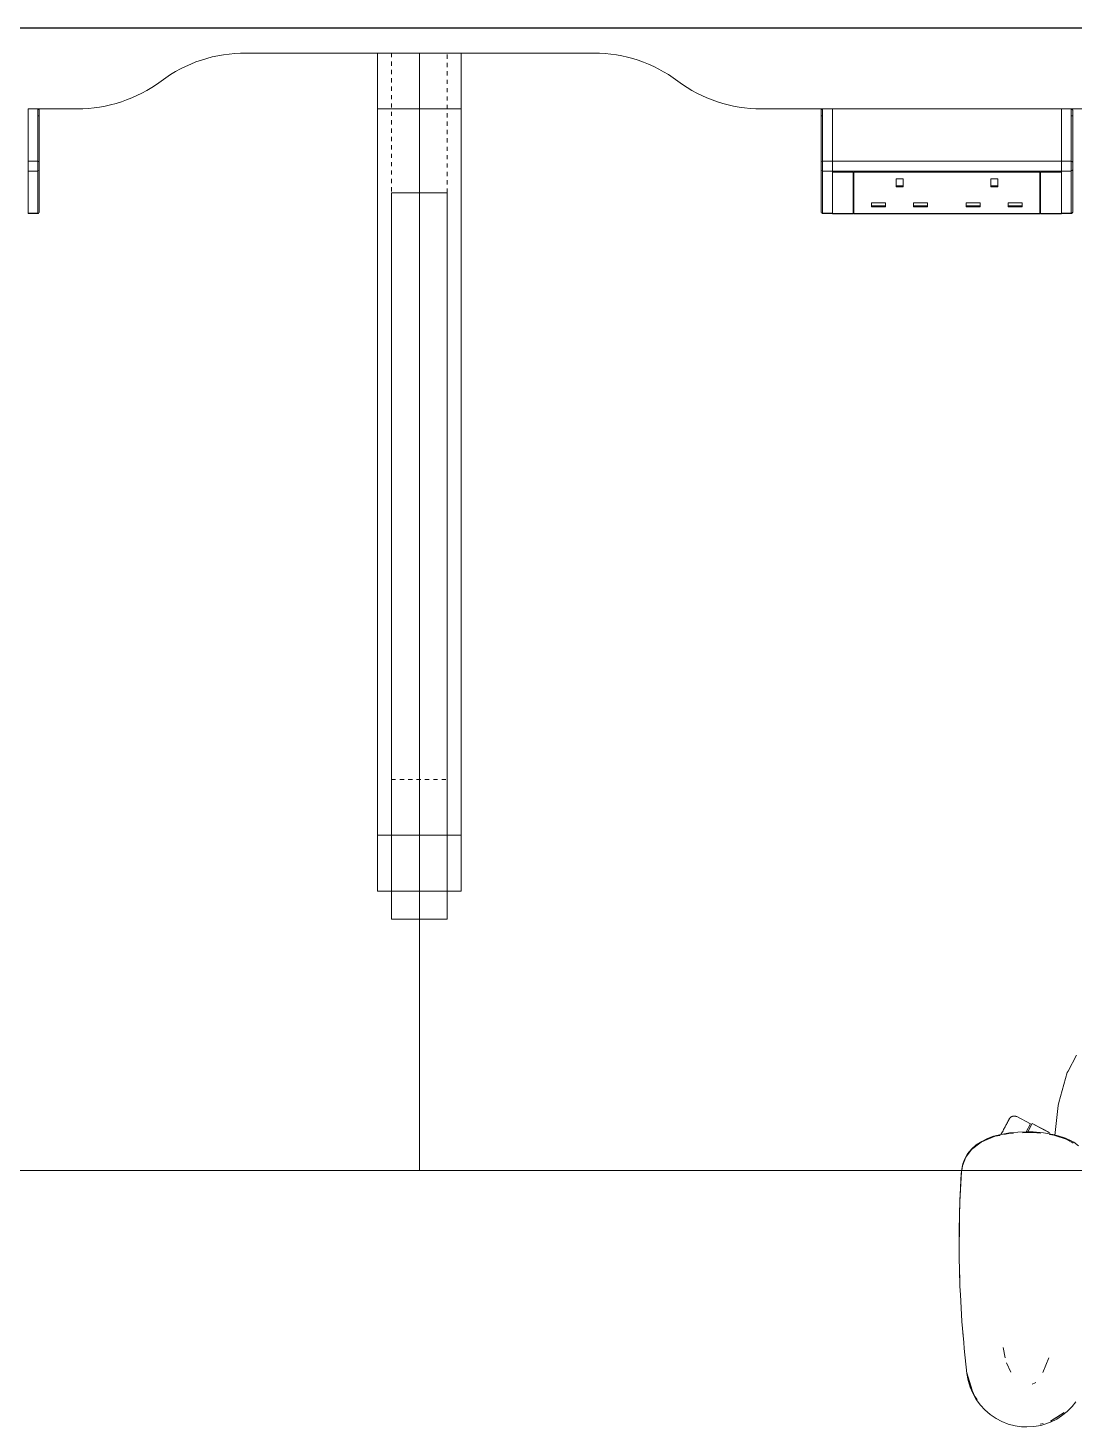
# Model space of a CAD drawing. Header units: millimetres. Extents: x 155927 to 317870, y -36033 to 97293.
# Drawn here: x 174482 to 175231, y 20004 to 21006 of the extents above; entities that cross this region are included whole.
import ezdxf

# ---------------------------------------------------------------- set-up
doc = ezdxf.new("R2010")
doc.units = ezdxf.units.MM
doc.header["$MEASUREMENT"] = 0
doc.linetypes.add('Dash', pattern=[6, 3, -3])
for name, color, linetype, lineweight in [('G-IMPT', 8, 'CONTINUOUS', 9), ('I-FURN', 8, 'CONTINUOUS', 9), ('I-FURN-HDLN', 8, 'Dash', 9), ('I-WALL', 7, 'CONTINUOUS', 9)]:
    doc.layers.add(name, color=color, linetype=linetype, lineweight=lineweight)

msp = doc.modelspace()

# ---------------------------------------------------------------- linework, layer by layer
at = {"layer": 'G-IMPT'}
for p, q in [((175226.5, 20258.7), (175232.6, 20270)), ((175219.9, 20236.3), (175225.9, 20257.6)), ((175225.9, 20257.6), (175226.5, 20258.7)), ((175219.9, 20236.3), (175219.3, 20234)), ((175216.9, 20212.7), (175219.3, 20234)), ((175157.4, 20202.6), (175164.2, 20207.8)), ((175160.6, 20205.8), (175157.6, 20203.1)), ((175164.7, 20208.4), (175160.6, 20205.8)), ((175164.2, 20207.8), (175168.5, 20209.7)), ((175164.7, 20208.4), (175168.7, 20210.4)), ((175174.2, 20212), (175168.5, 20209.7)), ((175173.1, 20212), (175168.7, 20210.4)), ((175173.1, 20212), (175178.5, 20213.4)), ((175174.2, 20212), (175177.6, 20212.7)), ((175184.5, 20214.4), (175178.5, 20213.4)), ((175180.4, 20213.3), (175184.1, 20214)), ((175184.1, 20214), (175187.3, 20214.2)), ((175184.5, 20214.4), (175190.6, 20215)), ((175197, 20215.2), (175190.6, 20215)), ((175193.9, 20214.6), (175197, 20214.8)), ((175201.5, 20215.1), (175197, 20215.2)), ((175204.1, 20214.6), (175197, 20214.8)), ((175201.5, 20215.1), (175208.8, 20214.5)), ((175204.1, 20214.6), (175206.9, 20214.2)), ((175215.5, 20213.4), (175208.8, 20214.5)), ((175213.1, 20213.3), (175216.4, 20212.9)), ((175219.5, 20212.4), (175215.5, 20213.4)), ((175216.4, 20212.9), (175225.8, 20209.8)), ((175219.5, 20212.4), (175224.6, 20210.7)), ((175224.6, 20210.7), (175229.2, 20208.5)), ((175225.8, 20209.8), (175228.2, 20208.4)), ((175228.7, 20208.1), (175230.1, 20207.2)), ((175229.2, 20208.5), (175230.6, 20207.7)), ((175234, 20205.2), (175230.6, 20207.7)), ((175150.8, 20190.8), (175153.2, 20197)), ((175152.5, 20195.9), (175151.1, 20192.3)), ((175152.5, 20195.9), (175154.5, 20199.4)), ((175153.2, 20197), (175157.4, 20202.6)), ((175154.5, 20199.4), (175157.6, 20203.1)), ((175149, 20166.3), (175150.1, 20186.9)), ((175149, 20165.1), (175150.1, 20186.9)), ((175150.1, 20186.9), (175150, 20185.3)), ((175150.1, 20186.9), (175150.3, 20188.6)), ((175150.8, 20191), (175150.3, 20188.6)), ((175150.8, 20190.8), (175150.3, 20187.6)), ((175150.8, 20191), (175151.1, 20192.3)), ((175149, 20165.1), (175150, 20185.3)), ((175148.5, 20144.9), (175149, 20166.3)), ((175148.7, 20154.8), (175149, 20166.3)), ((175149, 20166.3), (175149, 20165.1)), ((175148.5, 20144.9), (175149, 20165.1)), ((175148.5, 20144.9), (175148.7, 20154.8)), ((175148.7, 20154.8), (175148.5, 20135.6)), ((175148.5, 20147), (175148.6, 20149.2)), ((175148.6, 20144.9), (175148.5, 20147)), ((175148.6, 20124.8), (175148.7, 20154.8)), ((175148.6, 20124.8), (175148.5, 20144.9)), ((175148.6, 20124.8), (175148.5, 20135.6)), ((175148.6, 20124.8), (175148.7, 20116.3)), ((175149.1, 20104.6), (175148.7, 20116.3)), ((175148.9, 20111.4), (175148.9, 20112.9)), ((175149, 20109.5), (175148.9, 20111.4)), ((175149.1, 20104.6), (175149.4, 20098.6)), ((175150.2, 20084.4), (175149.4, 20098.6)), ((175150.5, 20079.3), (175150.2, 20084.4)), ((175150.5, 20079.3), (175151.8, 20064.3)), ((175151.2, 20071.1), (175151.3, 20069.5)), ((175151.8, 20064.3), (175152.1, 20060.1)), ((175152.1, 20060.1), (175154, 20042.2)), ((175180, 20060.9), (175181.5, 20053.5)), ((175185.6, 20043.1), (175182.3, 20049.9)), ((175212.7, 20053.4), (175208.5, 20043)), ((175154, 20042.7), (175157.8, 20030.3)), ((175154, 20042.7), (175154.9, 20039.4)), ((175154, 20042.2), (175154.9, 20037.2)), ((175156.1, 20033.8), (175154.1, 20042.2)), ((175157.8, 20030.3), (175154.9, 20039.4)), ((175156.4, 20032.3), (175154.9, 20037.2)), ((175200.8, 20034.5), (175203, 20035.5)), ((175203, 20035.5), (175203.5, 20035.8)), ((175156.1, 20033.8), (175159.8, 20025.7)), ((175158.2, 20028.1), (175156.4, 20032.3)), ((175158.2, 20028.1), (175160.7, 20023.6)), ((175161.4, 20023.6), (175159.8, 20025.7)), ((175163.7, 20019.5), (175160.7, 20023.6)), ((175163.7, 20019.5), (175166.9, 20016.1)), ((175170.7, 20012.8), (175166.9, 20016.1)), ((175225.9, 20015), (175229.4, 20018.6)), ((175229.4, 20018.6), (175232.1, 20021.9)), ((175174.9, 20010), (175170.7, 20012.8)), ((175174.9, 20010), (175179, 20007.8)), ((175179, 20007.8), (175183.7, 20005.9)), ((175188.6, 20004.7), (175183.7, 20005.9)), ((175208.6, 20006.4), (175206.6, 20005.8)), ((175206.9, 20005), (175209.1, 20005.6)), ((175213.8, 20007.3), (175209.1, 20005.6)), ((175213.8, 20008), (175223.7, 20014.3)), ((175213.8, 20008), (175217.4, 20010.1)), ((175213.8, 20007.3), (175218.4, 20009.5)), ((175217.4, 20010.1), (175223.7, 20014.3)), ((175218.4, 20009.5), (175221.9, 20011.8)), ((175225.9, 20015), (175221.9, 20011.8)), ((175188.6, 20004.7), (175193.1, 20004)), ((175197, 20003.9), (175193.1, 20004)), ((175197, 20003.9), (175202, 20004.2)), ((175202, 20004.2), (175206.9, 20005))]:
    msp.add_line(p, q, dxfattribs=at)
at = {"layer": 'I-FURN'}
for p, q in [((174762, 20987.6), (174638.1, 20987.6)), ((174638.1, 20987.6), (174762, 20987.6)), ((174732, 20387.6), (174732, 20987.6)), ((174732, 20987.6), (174732, 20947.6)), ((174732, 20987.6), (174792, 20987.6)), ((174732, 20987.6), (174792, 20987.6)), ((174762, 20187.6), (174762, 20987.6)), ((174762, 20987.6), (174762, 20187.6)), ((174887, 20987.6), (174762, 20987.6)), ((174762, 20987.6), (174762, 20187.6)), ((174762, 20187.6), (174762, 20987.6)), ((174762, 20987.6), (174887, 20987.6)), ((174792, 20947.6), (174792, 20987.6)), ((174792, 20987.6), (174792, 20387.6)), ((174481.8, 20947.6), (174488.8, 20947.6)), ((174488.8, 20947.6), (174481.8, 20947.6)), ((174481.8, 20910.2), (174481.8, 20947.6)), ((174517, 20947.6), (174488.8, 20947.6)), ((174488.8, 20947.6), (174517, 20947.6)), ((174488.8, 20910.2), (174488.8, 20947.6)), ((174732, 20947.6), (174732, 20427.6)), ((174732, 20947.6), (174792, 20947.6)), ((174732, 20947.6), (174792, 20947.6)), ((174792, 20427.6), (174792, 20947.6)), ((175050.7, 20947.6), (175007, 20947.6)), ((175007, 20947.6), (175050.7, 20947.6)), ((175050.7, 20947.6), (175057.7, 20947.6)), ((175050.7, 20947.6), (175050.7, 20910.2)), ((175050.7, 20947.6), (175057.7, 20947.6)), ((175057.7, 20947.6), (175057.7, 20910.2)), ((175057.8, 20947.6), (175221.7, 20947.6)), ((175221.7, 20947.6), (175057.8, 20947.6)), ((175057.8, 20910.2), (175057.8, 20947.6)), ((175221.7, 20947.6), (175221.7, 20910.2)), ((175221.8, 20947.6), (175228.8, 20947.6)), ((175228.8, 20947.6), (175221.8, 20947.6)), ((175221.8, 20910.2), (175221.8, 20947.6)), ((175917, 20947.6), (175228.8, 20947.6)), ((175228.8, 20947.6), (175917, 20947.6)), ((175228.8, 20910.2), (175228.8, 20947.6)), ((174489.8, 20942.6), (174488.8, 20942.6)), ((174489.8, 20942.6), (174489.8, 20946.6)), ((174489.8, 20946.6), (174489.8, 20909.6)), ((174489.8, 20904.1), (174489.8, 20942.6)), ((175049.7, 20946.6), (175049.7, 20946.6)), ((175049.7, 20909.6), (175049.7, 20946.6)), ((175049.7, 20946.6), (175049.7, 20942.6)), ((175050.7, 20942.6), (175049.7, 20942.6)), ((175049.7, 20942.6), (175049.7, 20904.1)), ((175229.8, 20942.6), (175228.8, 20942.6)), ((175229.8, 20942.6), (175229.8, 20946.6)), ((175229.8, 20946.6), (175229.8, 20909.6)), ((175229.8, 20904.1), (175229.8, 20942.6)), ((174488.8, 20910.2), (174481.8, 20910.2)), ((174481.8, 20903.2), (174481.8, 20910.2)), ((174488.8, 20903.2), (174488.8, 20910.2)), ((174489.8, 20909.6), (174489.8, 20904.1)), ((175049.7, 20904.1), (175049.7, 20909.6)), ((175050.7, 20910.2), (175050.7, 20903.2)), ((175050.7, 20910.2), (175057.7, 20910.2)), ((175057.7, 20910.2), (175057.7, 20903.2)), ((175221.7, 20910.2), (175057.8, 20910.2)), ((175057.8, 20903.2), (175057.8, 20910.2)), ((175221.7, 20910.2), (175221.7, 20903.2)), ((175228.8, 20910.2), (175221.8, 20910.2)), ((175221.8, 20903.2), (175221.8, 20910.2)), ((175228.8, 20903.2), (175228.8, 20910.2)), ((175229.8, 20909.6), (175229.8, 20904.1)), ((174488.8, 20903.2), (174481.8, 20903.2)), ((174481.8, 20873), (174481.8, 20903.2)), ((174488.8, 20873), (174488.8, 20903.2)), ((174489.8, 20904.1), (174489.8, 20873.8)), ((174489.8, 20904.1), (174489.8, 20873.8)), ((175049.7, 20873.8), (175049.7, 20904.1)), ((175049.7, 20873.8), (175049.7, 20904.1)), ((175050.7, 20903.2), (175050.7, 20873)), ((175050.7, 20903.2), (175057.7, 20903.2)), ((175057.7, 20902.4), (175057.7, 20904.9)), ((175057.7, 20903.2), (175057.7, 20873)), ((175072.7, 20902.4), (175057.7, 20902.4)), ((175057.7, 20902.4), (175057.7, 20872.6)), ((175221.7, 20903.2), (175057.8, 20903.2)), ((175057.8, 20903.2), (175057.8, 20902.6)), ((175057.8, 20902.6), (175072.7, 20902.6)), ((175072.7, 20872.6), (175072.7, 20902.4)), ((175073.2, 20902.6), (175206.2, 20902.6)), ((175206.2, 20902.4), (175073.2, 20902.4)), ((175073.2, 20872.6), (175073.2, 20902.4)), ((175103.3, 20891.9), (175103.3, 20897.7)), ((175108.3, 20897.7), (175103.3, 20897.7)), ((175108.3, 20891.9), (175108.3, 20897.7)), ((175171.1, 20897.7), (175176.1, 20897.7)), ((175171.1, 20891.9), (175171.1, 20897.7)), ((175176.1, 20897.7), (175176.1, 20891.9)), ((175206.2, 20872.6), (175206.2, 20902.4)), ((175206.7, 20902.6), (175221.7, 20902.6)), ((175221.7, 20902.4), (175206.7, 20902.4)), ((175206.7, 20902.4), (175206.7, 20872.6)), ((175221.7, 20902.6), (175221.7, 20903.2)), ((175221.7, 20872.6), (175221.7, 20902.4)), ((175228.8, 20903.2), (175221.8, 20903.2)), ((175221.8, 20873), (175221.8, 20903.2)), ((175228.8, 20873), (175228.8, 20903.2)), ((175229.8, 20904.1), (175229.8, 20873.8)), ((175229.8, 20904.1), (175229.8, 20873.8)), ((174742, 20887.6), (174742, 20387.6)), ((174782, 20887.6), (174742, 20887.6)), ((174782, 20387.6), (174782, 20887.6)), ((175108.3, 20892.7), (175103.3, 20892.7)), ((175108.3, 20891.9), (175103.3, 20891.9)), ((175176.1, 20892.7), (175171.1, 20892.7)), ((175176.1, 20891.9), (175171.1, 20891.9)), ((175085.8, 20877.6), (175085.8, 20880.5)), ((175095.8, 20880.5), (175085.8, 20880.5)), ((175095.8, 20878.3), (175085.8, 20878.3)), ((175095.8, 20877.6), (175085.8, 20877.6)), ((175095.8, 20877.6), (175095.8, 20880.5)), ((175115.8, 20877.6), (175115.8, 20880.5)), ((175125.8, 20880.5), (175115.8, 20880.5)), ((175125.8, 20878.3), (175115.8, 20878.3)), ((175125.8, 20877.6), (175115.8, 20877.6)), ((175125.8, 20877.6), (175125.8, 20880.5)), ((175153.6, 20877.6), (175153.6, 20880.5)), ((175163.6, 20880.5), (175153.6, 20880.5)), ((175163.6, 20878.3), (175153.6, 20878.3)), ((175163.6, 20877.6), (175153.6, 20877.6)), ((175163.6, 20877.6), (175163.6, 20880.5)), ((175183.6, 20877.6), (175183.6, 20880.5)), ((175193.6, 20880.5), (175183.6, 20880.5)), ((175193.6, 20878.3), (175183.6, 20878.3)), ((175193.6, 20877.6), (175183.6, 20877.6)), ((175193.6, 20877.6), (175193.6, 20880.5)), ((174488.8, 20873), (174481.8, 20873)), ((174481.8, 20872.8), (174481.8, 20873)), ((174488.8, 20872.8), (174481.8, 20872.8)), ((174488.8, 20872.8), (174481.8, 20872.8)), ((174481.8, 20872.8), (174488.8, 20872.8)), ((174488.8, 20872.8), (174488.8, 20873)), ((174489.5, 20873.1), (174489.6, 20873.1)), ((175049.9, 20873.1), (175049.9, 20873.1)), ((175050.7, 20873), (175050.7, 20872.8)), ((175050.7, 20873), (175057.7, 20873)), ((175057.7, 20872.8), (175050.7, 20872.8)), ((175057.7, 20872.8), (175050.7, 20872.8)), ((175057.7, 20872.8), (175050.7, 20872.8)), ((175057.7, 20873), (175057.7, 20872.8)), ((175057.7, 20872.6), (175072.7, 20872.6)), ((175221.7, 20872.8), (175057.8, 20872.8)), ((175072.7, 20873), (175073.2, 20873)), ((175073.2, 20872.6), (175206.2, 20872.6)), ((175206.2, 20873), (175206.7, 20873)), ((175206.7, 20872.6), (175221.7, 20872.6)), ((175228.8, 20873), (175221.8, 20873)), ((175221.8, 20872.8), (175221.8, 20873)), ((175228.8, 20872.8), (175221.8, 20872.8)), ((175228.8, 20872.8), (175221.8, 20872.8)), ((175221.8, 20872.8), (175228.8, 20872.8)), ((175228.8, 20872.8), (175228.8, 20873)), ((175229.5, 20873.1), (175229.6, 20873.1)), ((174732, 20427.6), (174732, 20387.6)), ((174732, 20427.6), (174742, 20427.6)), ((174732, 20427.6), (174792, 20427.6)), ((174782, 20427.6), (174792, 20427.6)), ((174792, 20387.6), (174792, 20427.6)), ((174732, 20387.6), (174742, 20387.6)), ((174792, 20387.6), (174732, 20387.6)), ((174742, 20387.6), (174742, 20367.6)), ((174782, 20387.6), (174792, 20387.6)), ((174782, 20367.6), (174782, 20387.6)), ((174742, 20367.6), (174782, 20367.6)), ((175185.1, 20225.4), (175185.3, 20225.5)), ((175185.3, 20225.5), (175185.4, 20225.6)), ((175185.4, 20225.6), (175185.5, 20225.7)), ((175185.5, 20225.7), (175185.6, 20225.8)), ((175185.6, 20225.8), (175185.8, 20225.9)), ((175185.8, 20225.9), (175185.9, 20226)), ((175185.9, 20226), (175186, 20226.1)), ((175186, 20226.1), (175186.2, 20226.1)), ((175186.2, 20226.1), (175186.3, 20226.2)), ((175186.3, 20226.2), (175186.5, 20226.3)), ((175186.5, 20226.3), (175186.6, 20226.3)), ((175186.6, 20226.3), (175186.8, 20226.4)), ((175186.8, 20226.4), (175187, 20226.4)), ((175187, 20226.4), (175187.1, 20226.4)), ((175187.1, 20226.4), (175187.3, 20226.5)), ((175187.3, 20226.5), (175187.4, 20226.5)), ((175187.4, 20226.5), (175187.6, 20226.5)), ((175187.6, 20226.5), (175187.7, 20226.5)), ((175187.7, 20226.5), (175187.9, 20226.5)), ((175187.9, 20226.5), (175188.1, 20226.5)), ((175188.1, 20226.5), (175188.2, 20226.5)), ((175188.2, 20226.5), (175188.4, 20226.5)), ((175188.4, 20226.5), (175188.6, 20226.5)), ((175188.6, 20226.5), (175188.7, 20226.4)), ((175188.7, 20226.4), (175188.9, 20226.4)), ((175188.9, 20226.4), (175189, 20226.4)), ((175189, 20226.4), (175189.2, 20226.3)), ((175189.2, 20226.3), (175189.3, 20226.3)), ((175189.3, 20226.3), (175189.5, 20226.2)), ((175189.5, 20226.2), (175189.6, 20226.1)), ((175189.6, 20226.1), (175189.8, 20226.1)), ((175199.5, 20220.9), (175189.8, 20226.1)), ((175189.8, 20226.1), (175189.8, 20226.1)), ((175179.9, 20216), (175179.5, 20215.3)), ((175180.3, 20216.8), (175179.9, 20216)), ((175180.7, 20217.5), (175180.3, 20216.8)), ((175181, 20218.1), (175180.7, 20217.5)), ((175181.4, 20218.8), (175181, 20218.1)), ((175181.7, 20219.4), (175181.4, 20218.8)), ((175182, 20220), (175181.7, 20219.4)), ((175181.9, 20219.7), (175182.2, 20220.3)), ((175182.3, 20220.5), (175182, 20220)), ((175182.2, 20220.3), (175182.4, 20220.8)), ((175182.6, 20221.1), (175182.3, 20220.5)), ((175182.4, 20220.8), (175182.7, 20221.3)), ((175182.8, 20221.5), (175182.6, 20221.1)), ((175182.7, 20221.3), (175183, 20221.8)), ((175183.1, 20222), (175182.8, 20221.5)), ((175183, 20221.8), (175183.2, 20222.2)), ((175183.3, 20222.4), (175183.1, 20222)), ((175183.2, 20222.2), (175183.4, 20222.6)), ((175183.5, 20222.8), (175183.3, 20222.4)), ((175183.4, 20222.6), (175183.6, 20222.9)), ((175183.7, 20223.1), (175183.5, 20222.8)), ((175183.6, 20222.9), (175183.8, 20223.3)), ((175183.8, 20223.4), (175183.7, 20223.1)), ((175184, 20223.7), (175183.8, 20223.4)), ((175183.8, 20223.3), (175183.9, 20223.5)), ((175183.9, 20223.5), (175184, 20223.8)), ((175184, 20223.8), (175184.1, 20224)), ((175184.1, 20223.9), (175184, 20223.7)), ((175184.1, 20224), (175184.2, 20224.1)), ((175184.2, 20224.1), (175184.1, 20223.9)), ((175184.2, 20224.1), (175184.3, 20224.3)), ((175184.3, 20224.2), (175184.2, 20224.1)), ((175184.3, 20224.3), (175184.4, 20224.4)), ((175184.4, 20224.4), (175184.3, 20224.4)), ((175184.3, 20224.4), (175184.3, 20224.3)), ((175184.3, 20224.3), (175184.3, 20224.3)), ((175184.3, 20224.3), (175184.3, 20224.2)), ((175184.4, 20224.5), (175184.5, 20224.7)), ((175184.4, 20224.4), (175184.4, 20224.5)), ((175184.4, 20224.4), (175184.4, 20224.4)), ((175184.5, 20224.7), (175184.6, 20224.8)), ((175184.6, 20224.8), (175184.7, 20224.9)), ((175184.7, 20224.9), (175184.8, 20225.1)), ((175184.8, 20225.1), (175184.9, 20225.2)), ((175184.9, 20225.2), (175185, 20225.3)), ((175185, 20225.3), (175185.1, 20225.4)), ((175196.5, 20215.3), (175199.5, 20220.9)), ((175197.9, 20215.8), (175200.7, 20221.1)), ((175200.7, 20221.1), (175213.1, 20214.5)), ((175213.2, 20214.7), (175200.8, 20221.3)), ((175178.7, 20213.7), (175178.2, 20212.8)), ((175179.1, 20214.5), (175178.7, 20213.7)), ((175179.5, 20215.3), (175179.1, 20214.5)), ((175213.1, 20214.5), (175213, 20214.4)), ((173362, 20187.6), (174762, 20187.6)), ((174762, 20187.6), (173362, 20187.6)), ((174762, 20187.6), (176162, 20187.6)), ((176162, 20187.6), (174762, 20187.6))]:
    msp.add_line(p, q, dxfattribs=at)
at = {"layer": 'I-FURN', "flags": 128}
for points in [[(174489.8, 20946.6), (174489.8, 20946.7), (174489.8, 20946.7), (174489.8, 20946.7), (174489.8, 20946.8), (174489.8, 20946.8), (174489.8, 20946.9), (174489.7, 20946.9), (174489.7, 20946.9), (174489.7, 20947), (174489.7, 20947), (174489.7, 20947), (174489.7, 20947.1), (174489.7, 20947.1), (174489.6, 20947.2), (174489.6, 20947.2), (174489.6, 20947.2), (174489.6, 20947.2), (174489.5, 20947.3), (174489.5, 20947.3), (174489.5, 20947.3), (174489.5, 20947.4), (174489.4, 20947.4), (174489.4, 20947.4), (174489.4, 20947.4), (174489.3, 20947.5), (174489.3, 20947.5), (174489.3, 20947.5), (174489.2, 20947.5), (174489.2, 20947.5), (174489.1, 20947.6), (174489.1, 20947.6), (174489.1, 20947.6), (174489, 20947.6), (174489, 20947.6), (174489, 20947.6), (174488.9, 20947.6), (174488.9, 20947.6), (174488.8, 20947.6), (174488.8, 20947.6), (174488.8, 20947.6)], [(175050.7, 20947.6), (175050.6, 20947.6), (175050.6, 20947.6), (175050.5, 20947.6), (175050.5, 20947.6), (175050.5, 20947.6), (175050.4, 20947.6), (175050.4, 20947.6), (175050.3, 20947.6), (175050.3, 20947.6), (175050.3, 20947.5), (175050.2, 20947.5), (175050.2, 20947.5), (175050.2, 20947.5), (175050.1, 20947.5), (175050.1, 20947.4), (175050.1, 20947.4), (175050, 20947.4), (175050, 20947.4), (175050, 20947.3), (175049.9, 20947.3), (175049.9, 20947.3), (175049.9, 20947.3), (175049.9, 20947.2), (175049.8, 20947.2), (175049.8, 20947.2), (175049.8, 20947.1), (175049.8, 20947.1), (175049.8, 20947.1), (175049.7, 20947), (175049.7, 20947), (175049.7, 20946.9), (175049.7, 20946.9), (175049.7, 20946.9), (175049.7, 20946.8), (175049.7, 20946.8), (175049.7, 20946.8), (175049.7, 20946.7), (175049.7, 20946.7), (175049.7, 20946.6), (175049.7, 20946.6)], [(175229.8, 20946.6), (175229.8, 20946.7), (175229.8, 20946.7), (175229.8, 20946.7), (175229.8, 20946.8), (175229.8, 20946.8), (175229.8, 20946.9), (175229.7, 20946.9), (175229.7, 20946.9), (175229.7, 20947), (175229.7, 20947), (175229.7, 20947), (175229.7, 20947.1), (175229.7, 20947.1), (175229.6, 20947.2), (175229.6, 20947.2), (175229.6, 20947.2), (175229.6, 20947.2), (175229.5, 20947.3), (175229.5, 20947.3), (175229.5, 20947.3), (175229.5, 20947.4), (175229.4, 20947.4), (175229.4, 20947.4), (175229.4, 20947.4), (175229.3, 20947.5), (175229.3, 20947.5), (175229.3, 20947.5), (175229.2, 20947.5), (175229.2, 20947.5), (175229.1, 20947.6), (175229.1, 20947.6), (175229.1, 20947.6), (175229, 20947.6), (175229, 20947.6), (175229, 20947.6), (175228.9, 20947.6), (175228.9, 20947.6), (175228.8, 20947.6), (175228.8, 20947.6), (175228.8, 20947.6)], [(174489.8, 20942.6), (174489.8, 20942.8), (174489.8, 20942.9), (174489.8, 20943.1), (174489.8, 20943.3), (174489.8, 20943.4), (174489.8, 20943.6), (174489.8, 20943.7), (174489.8, 20943.9), (174489.8, 20944), (174489.8, 20944.2), (174489.8, 20944.3), (174489.8, 20944.5), (174489.8, 20944.6), (174489.8, 20944.7), (174489.8, 20944.9), (174489.8, 20945), (174489.8, 20945.1), (174489.8, 20945.3), (174489.8, 20945.4), (174489.8, 20945.5), (174489.8, 20945.6), (174489.8, 20945.7), (174489.8, 20945.8), (174489.8, 20945.9), (174489.8, 20946), (174489.8, 20946.1), (174489.8, 20946.1), (174489.8, 20946.2), (174489.8, 20946.3), (174489.8, 20946.3), (174489.8, 20946.4), (174489.8, 20946.5), (174489.8, 20946.5), (174489.8, 20946.5), (174489.8, 20946.6), (174489.8, 20946.6), (174489.8, 20946.6), (174489.8, 20946.6), (174489.8, 20946.6)], [(174489.8, 20946.6), (174489.8, 20946.6), (174489.8, 20946.6)], [(174489.8, 20946.6), (174489.8, 20946.3), (174489.8, 20945.9), (174489.8, 20945.4), (174489.8, 20944.7), (174489.8, 20943.9), (174489.8, 20942.9), (174489.8, 20941.8), (174489.8, 20940.6), (174489.8, 20939.3), (174489.8, 20937.8), (174489.8, 20936.3), (174489.8, 20934.6), (174489.8, 20932.7), (174489.8, 20930.8), (174489.8, 20928.8), (174489.8, 20926.6), (174489.8, 20924.4), (174489.8, 20922), (174489.8, 20919.5), (174489.8, 20917), (174489.8, 20914.4), (174489.8, 20911.6), (174489.8, 20909.6)], [(175049.7, 20909.6), (175049.7, 20912.4), (175049.7, 20915.1), (175049.7, 20917.7), (175049.7, 20920.2), (175049.7, 20922.6), (175049.7, 20925), (175049.7, 20927.2), (175049.7, 20929.3), (175049.7, 20931.3), (175049.7, 20933.2), (175049.7, 20935), (175049.7, 20936.7), (175049.7, 20938.2), (175049.7, 20939.7), (175049.7, 20941), (175049.7, 20942.1), (175049.7, 20943.2), (175049.7, 20944.1), (175049.7, 20944.9), (175049.7, 20945.5), (175049.7, 20946), (175049.7, 20946.4), (175049.7, 20946.6)], [(175049.7, 20946.6), (175049.7, 20946.6), (175049.7, 20946.6), (175049.7, 20946.6), (175049.7, 20946.6), (175049.7, 20946.5), (175049.7, 20946.5), (175049.7, 20946.5), (175049.7, 20946.4), (175049.7, 20946.4), (175049.7, 20946.3), (175049.7, 20946.2), (175049.7, 20946.2), (175049.7, 20946.1), (175049.7, 20946), (175049.7, 20945.9), (175049.7, 20945.8), (175049.7, 20945.7), (175049.7, 20945.6), (175049.7, 20945.5), (175049.7, 20945.4), (175049.7, 20945.3), (175049.7, 20945.2), (175049.7, 20945), (175049.7, 20944.9), (175049.7, 20944.8), (175049.7, 20944.6), (175049.7, 20944.5), (175049.7, 20944.4), (175049.7, 20944.2), (175049.7, 20944.1), (175049.7, 20943.9), (175049.7, 20943.8), (175049.7, 20943.6), (175049.7, 20943.5), (175049.7, 20943.3), (175049.7, 20943.1), (175049.7, 20943), (175049.7, 20942.8), (175049.7, 20942.7), (175049.7, 20942.6)], [(175229.8, 20942.6), (175229.8, 20942.8), (175229.8, 20942.9), (175229.8, 20943.1), (175229.8, 20943.3), (175229.8, 20943.4), (175229.8, 20943.6), (175229.8, 20943.7), (175229.8, 20943.9), (175229.8, 20944), (175229.8, 20944.2), (175229.8, 20944.3), (175229.8, 20944.5), (175229.8, 20944.6), (175229.8, 20944.7), (175229.8, 20944.9), (175229.8, 20945), (175229.8, 20945.1), (175229.8, 20945.3), (175229.8, 20945.4), (175229.8, 20945.5), (175229.8, 20945.6), (175229.8, 20945.7), (175229.8, 20945.8), (175229.8, 20945.9), (175229.8, 20946), (175229.8, 20946.1), (175229.8, 20946.1), (175229.8, 20946.2), (175229.8, 20946.3), (175229.8, 20946.3), (175229.8, 20946.4), (175229.8, 20946.5), (175229.8, 20946.5), (175229.8, 20946.5), (175229.8, 20946.6), (175229.8, 20946.6), (175229.8, 20946.6), (175229.8, 20946.6), (175229.8, 20946.6)], [(175229.8, 20946.6), (175229.8, 20946.6), (175229.8, 20946.6)], [(175229.8, 20946.6), (175229.8, 20946.3), (175229.8, 20945.9), (175229.8, 20945.4), (175229.8, 20944.7), (175229.8, 20943.9), (175229.8, 20942.9), (175229.8, 20941.8), (175229.8, 20940.6), (175229.8, 20939.3), (175229.8, 20937.8), (175229.8, 20936.3), (175229.8, 20934.6), (175229.8, 20932.7), (175229.8, 20930.8), (175229.8, 20928.8), (175229.8, 20926.6), (175229.8, 20924.4), (175229.8, 20922), (175229.8, 20919.5), (175229.8, 20917), (175229.8, 20914.4), (175229.8, 20911.6), (175229.8, 20909.6)], [(174489.8, 20909.6), (174489.8, 20909.5), (174489.8, 20909.3), (174489.8, 20909.2), (174489.8, 20909), (174489.8, 20908.9), (174489.8, 20908.7), (174489.8, 20908.6), (174489.8, 20908.4), (174489.8, 20908.3), (174489.8, 20908.1), (174489.8, 20908), (174489.8, 20907.8), (174489.8, 20907.7), (174489.8, 20907.5), (174489.8, 20907.3), (174489.8, 20907.2), (174489.8, 20907), (174489.8, 20906.9), (174489.8, 20906.7), (174489.8, 20906.5), (174489.8, 20906.4), (174489.8, 20906.2), (174489.8, 20906.1), (174489.8, 20905.9), (174489.8, 20905.8), (174489.8, 20905.6), (174489.8, 20905.5), (174489.8, 20905.3), (174489.8, 20905.2), (174489.8, 20905.1), (174489.8, 20904.9), (174489.8, 20904.8), (174489.8, 20904.7), (174489.8, 20904.6), (174489.8, 20904.5), (174489.8, 20904.4), (174489.8, 20904.2), (174489.8, 20904.1), (174489.8, 20904.1)], [(175049.7, 20904.1), (175049.7, 20904.1), (175049.7, 20904.2), (175049.7, 20904.4), (175049.7, 20904.5), (175049.7, 20904.6), (175049.7, 20904.7), (175049.7, 20904.8), (175049.7, 20904.9), (175049.7, 20905.1), (175049.7, 20905.2), (175049.7, 20905.3), (175049.7, 20905.5), (175049.7, 20905.6), (175049.7, 20905.8), (175049.7, 20905.9), (175049.7, 20906.1), (175049.7, 20906.2), (175049.7, 20906.4), (175049.7, 20906.5), (175049.7, 20906.7), (175049.7, 20906.9), (175049.7, 20907), (175049.7, 20907.2), (175049.7, 20907.3), (175049.7, 20907.5), (175049.7, 20907.7), (175049.7, 20907.8), (175049.7, 20908), (175049.7, 20908.1), (175049.7, 20908.3), (175049.7, 20908.4), (175049.7, 20908.6), (175049.7, 20908.7), (175049.7, 20908.9), (175049.7, 20909), (175049.7, 20909.2), (175049.7, 20909.3), (175049.7, 20909.5), (175049.7, 20909.6)], [(175229.8, 20909.6), (175229.8, 20909.5), (175229.8, 20909.3), (175229.8, 20909.2), (175229.8, 20909), (175229.8, 20908.9), (175229.8, 20908.7), (175229.8, 20908.6), (175229.8, 20908.4), (175229.8, 20908.3), (175229.8, 20908.1), (175229.8, 20908), (175229.8, 20907.8), (175229.8, 20907.7), (175229.8, 20907.5), (175229.8, 20907.3), (175229.8, 20907.2), (175229.8, 20907), (175229.8, 20906.9), (175229.8, 20906.7), (175229.8, 20906.5), (175229.8, 20906.4), (175229.8, 20906.2), (175229.8, 20906.1), (175229.8, 20905.9), (175229.8, 20905.8), (175229.8, 20905.6), (175229.8, 20905.5), (175229.8, 20905.3), (175229.8, 20905.2), (175229.8, 20905.1), (175229.8, 20904.9), (175229.8, 20904.8), (175229.8, 20904.7), (175229.8, 20904.6), (175229.8, 20904.5), (175229.8, 20904.4), (175229.8, 20904.2), (175229.8, 20904.1), (175229.8, 20904.1)], [(174488.8, 20872.8), (174488.8, 20872.8), (174488.9, 20872.8), (174488.9, 20872.8), (174488.9, 20872.8), (174489, 20872.8), (174489, 20872.8), (174489.1, 20872.8), (174489.1, 20872.8), (174489.1, 20872.8), (174489.2, 20872.9), (174489.2, 20872.9), (174489.2, 20872.9), (174489.3, 20872.9)], [(175050.2, 20872.9), (175050.2, 20872.9), (175050.2, 20872.9), (175050.3, 20872.9), (175050.3, 20872.8), (175050.3, 20872.8), (175050.4, 20872.8), (175050.4, 20872.8), (175050.5, 20872.8), (175050.5, 20872.8), (175050.5, 20872.8), (175050.6, 20872.8), (175050.6, 20872.8), (175050.7, 20872.8), (175050.7, 20872.8)], [(175228.8, 20872.8), (175228.8, 20872.8), (175228.9, 20872.8), (175228.9, 20872.8), (175228.9, 20872.8), (175229, 20872.8), (175229, 20872.8), (175229.1, 20872.8), (175229.1, 20872.8), (175229.1, 20872.8), (175229.2, 20872.9), (175229.2, 20872.9), (175229.2, 20872.9), (175229.3, 20872.9)]]:
    msp.add_lwpolyline(points, dxfattribs=at)
at = {"layer": 'I-FURN'}
for centre, radius, start, end in [((174637, 20887.6), 100, 89.3744, 126.8699), ((174637, 20887.6), 100, 89.3744, 126.8699), ((174887, 20887.6), 100, 53.1301, 90), ((174887, 20887.6), 100, 53.1301, 90), ((174517, 21047.6), 100, 270, 306.8699), ((174517, 21047.6), 100, 270, 306.8699), ((175007, 21047.6), 100, 233.1301, 270), ((175007, 21047.6), 100, 233.1301, 270), ((174488.8, 20873.8), 1, 344.6478, 360), ((175050.7, 20873.8), 1, 180, 195.3522), ((175228.8, 20873.8), 1, 344.6478, 360)]:
    msp.add_arc(centre, radius, start, end, dxfattribs=at)
at = {"layer": 'I-FURN', "extrusion": (0, 0, -1)}
for centre, major_axis, ratio, start_param, end_param in [((174488.8, 20946.6), (-1, 0), 0.998113, 1.570796, 3.141593), ((175050.7, 20946.6), (-1, 0), 0.998113, 0, 1.570796), ((175228.8, 20946.6), (-1, 0), 0.998113, 1.570796, 3.141593), ((174488.8, 20909.6), (-1, 0), 0.56467, 1.570796, 3.141593), ((175050.7, 20909.6), (-1, 0), 0.56467, 0, 1.570796), ((175228.8, 20909.6), (-1, 0), 0.56467, 1.570796, 3.141593), ((174488.8, 20904.1), (-1, 0), 0.819152, 3.141593, 4.712389), ((175050.7, 20904.1), (-1, 0), 0.819152, 4.712389, 6.283185), ((175228.8, 20904.1), (-1, 0), 0.819152, 3.141593, 4.712389), ((174488.8, 20873.8), (1, 0), 0.819152, 0, 1.570796), ((175050.7, 20873.8), (-1, 0), 0.819152, 4.712389, 6.283185), ((175228.8, 20873.8), (1, 0), 0.819152, 0, 1.570796)]:
    msp.add_ellipse(centre, major_axis=major_axis, ratio=ratio, start_param=start_param, end_param=end_param, dxfattribs=at)
at = {"layer": 'I-FURN-HDLN'}
for p, q in [((174782, 20987.6), (174742, 20987.6)), ((174742, 20987.6), (174742, 20467.6)), ((174782, 20467.6), (174782, 20987.6)), ((174742, 20467.6), (174782, 20467.6))]:
    msp.add_line(p, q, dxfattribs=at)
at = {"layer": 'I-WALL', "lineweight": 30}
msp.add_line((172635.8, 21005.6), (178998.8, 21005.6), dxfattribs=at)

doc.saveas('drawing.dxf')
